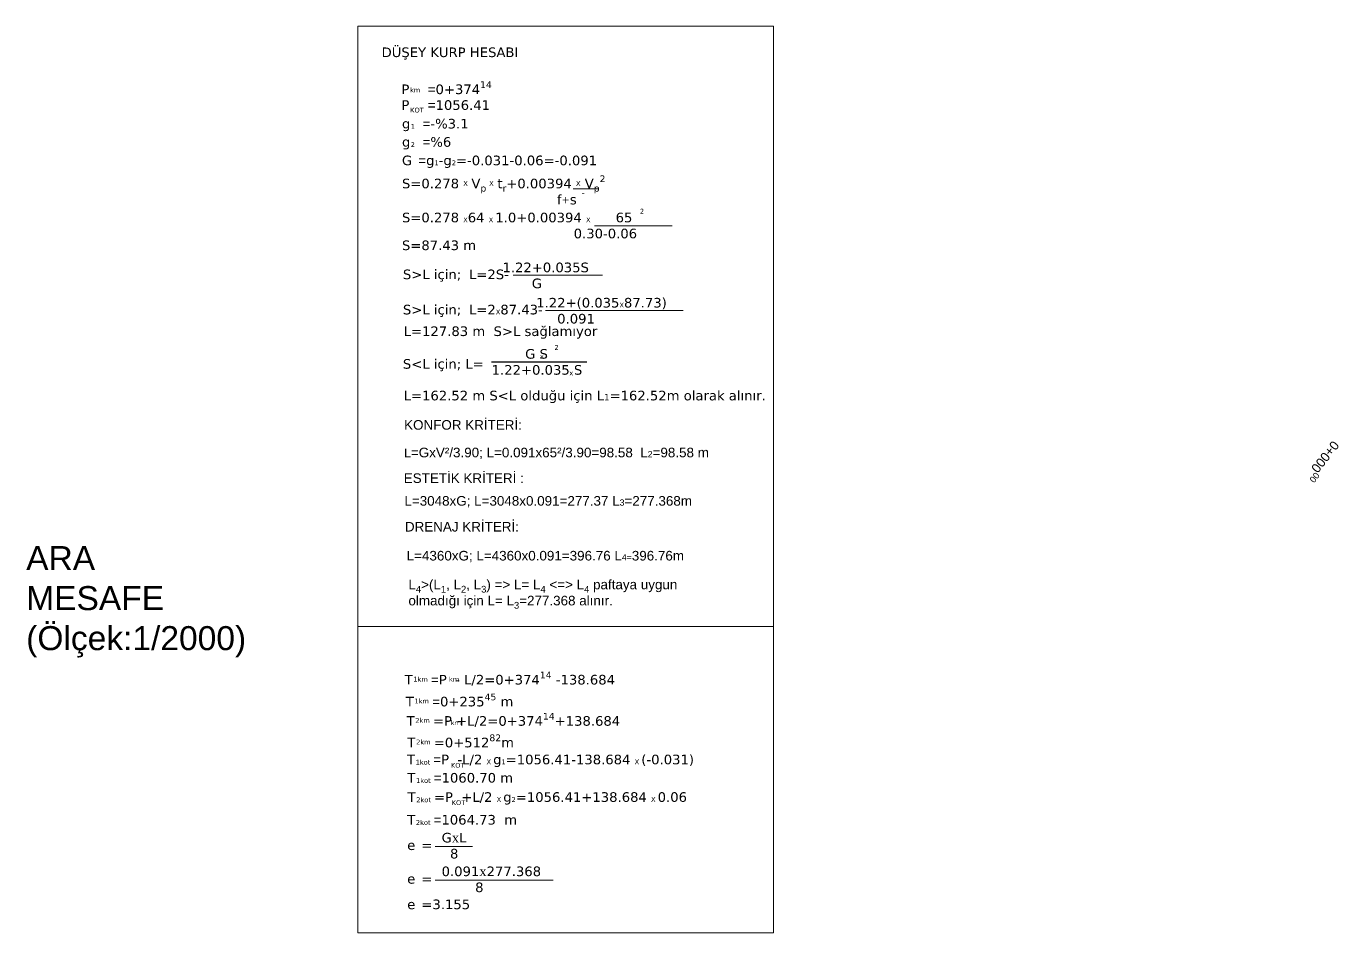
# Model space of a CAD drawing. Header units: millimetres. Extents: x 19067981 to 38137102, y 2652003 to 2652615.
# Drawn here: x 19068367.76 to 19068395.09, y 2652319.11 to 2652337.99 of the extents above; entities that cross this region are included whole.
import ezdxf

# ---------------------------------------------------------------- set-up
doc = ezdxf.new("R2010")
doc.units = ezdxf.units.MM
for name, color, linetype in [('düşey kurp', 92, 'Continuous'), ('en kesitler', 7, 'Continuous'), ('kurp', 94, 'Continuous')]:
    doc.layers.add(name, color=color, linetype=linetype)
doc.layers.add('düşey kurp hesabı', color=7, linetype='Continuous', lineweight=30)
doc.styles.get("Standard").update_dxf_attribs({"font": 'arial.ttf'})

msp = doc.modelspace()

# ---------------------------------------------------------------- linework, layer by layer
msp.add_line((19068377.455, 2652330.998), (19068379.436, 2652330.998))
at = {"layer": 'düşey kurp hesabı', "linetype": 'ByBlock', "lineweight": 5}
for p, q in [((19068379.153, 2652334.605), (19068379.67, 2652334.605)), ((19068379.599, 2652333.829), (19068381.214, 2652333.829))]:
    msp.add_line(p, q, dxfattribs=at)
at = {"layer": 'düşey kurp hesabı', "color": 0, "linetype": 'ByBlock', "lineweight": 5}
for p, q in [((19068377.901, 2652332.801), (19068379.762, 2652332.801)), ((19068378.578, 2652332.067), (19068381.445, 2652332.067))]:
    msp.add_line(p, q, dxfattribs=at)
at = {"layer": 'düşey kurp hesabı', "color": 0, "linetype": 'ByBlock', "lineweight": 5, "ltscale": 2}
for p, q in [((19068376.276, 2652320.906), (19068377.053, 2652320.906)), ((19068376.276, 2652320.205), (19068378.738, 2652320.205))]:
    msp.add_line(p, q, dxfattribs=at)
at = {"layer": 'en kesitler', "color": 3, "lineweight": 20}
for p, q in [((19068374.665, 2652337.988), (19068383.322, 2652337.988)), ((19068374.665, 2652324.309), (19068374.665, 2652337.988)), ((19068383.322, 2652337.988), (19068383.322, 2652324.309)), ((19068374.665, 2652325.487), (19068374.665, 2652319.11)), ((19068383.322, 2652325.487), (19068374.665, 2652325.487)), ((19068383.322, 2652319.11), (19068383.322, 2652325.487)), ((19068374.665, 2652319.11), (19068383.322, 2652319.11))]:
    msp.add_line(p, q, dxfattribs=at)

# ---------------------------------------------------------------- texts
at = {"attachment_point": 1}
for s, insert, char_height, width in [('{\\fVerdana|b0|i0|c162|p34;S<L için; L=}', (19068375.606, 2652331.056), 0.2, 7.22012), ('{\\fVerdana|b0|i0|c162|p34;        G S\\P1.22+0.035 S}', (19068377.455, 2652331.265), 0.2, 3.09069), ('{\\fVerdana|b0|i0|c162|p34;x}', (19068378.46, 2652331.163), 0.1, 1.46029), ('{\\fVerdana|b0|i0|c162|p34;x}', (19068379.072, 2652330.817), 0.1, 1.46029)]:
    msp.add_mtext(s, dxfattribs=dict(at, insert=insert, char_height=char_height, width=width))
at = {"layer": 'düşey kurp', "lineweight": 5, "ltscale": 5, "insert": (19068367.762, 2652327.162), "char_height": 0.5, "attachment_point": 1}
msp.add_mtext_dynamic_manual_height_columns('ARA MESAFE\\P(Ölçek:1/2000)', width=1.52225, gutter_width=12.5, heights=[0], dxfattribs=at)
at = {"layer": 'düşey kurp hesabı', "color": 0, "lineweight": 5, "attachment_point": 1}
for s, insert, char_height, width in [('{\\fVerdana|b0|i0|c162|p34;DÜŞEY KURP HESABI}', (19068375.162, 2652337.546), 0.2, 4.77531), ('\\A1;{\\fVerdana|b0|i0|c162|p34;P\\fISOCPEUR|b0|i0|c0|p34;  \\fISOCPEUR|b0|i0|c162|p34; }={\\fVerdana|b0|i0|c162|p34;0+374\\H0.7x;\\S14^ ;}', (19068375.576, 2652336.843), 0.2, 4.77531), ('{\\fVerdana|b0|i0|c162|p34;km }', (19068375.756, 2652336.711), 0.1, 4.77531), ('{\\fVerdana|b0|i0|c162|p34;P\\fISOCPEUR|b0|i0|c0|p34;  \\fISOCPEUR|b0|i0|c162|p34; }={\\fVerdana|b0|i0|c162|p34;1056.41}', (19068375.576, 2652336.447), 0.2, 4.77531), ('{\\fVerdana|b0|i0|c162|p34;KOT }', (19068375.758, 2652336.292), 0.1, 4.77531), ('{\\fVerdana|b0|i0|c162|p34;g\\fISOCPEUR|b0|i0|c0|p34;  }={\\fVerdana|b0|i0|c162|p34;-%3.1}', (19068375.587, 2652336.059), 0.2, 4.77531), ('{\\fVerdana|b0|i0|c162|p34;1 }', (19068375.769, 2652335.952), 0.1, 4.77531), ('{\\fVerdana|b0|i0|c162|p34;g\\fISOCPEUR|b0|i0|c0|p34;  }={\\fVerdana|b0|i0|c162|p34;%6}', (19068375.587, 2652335.679), 0.2, 4.77531), ('{\\fVerdana|b0|i0|c162|p34;2 }', (19068375.769, 2652335.573), 0.1, 4.77531), ('{\\fVerdana|b0|i0|c162|p34;G\\fISOCPEUR|b0|i0|c0|p34; }={\\fVerdana|b0|i0|c162|p34;g\\H0.5x;1\\H2x;-g\\H0.5x;2\\H2x;=-0.031-0.06=-0.091}', (19068375.587, 2652335.294), 0.2, 5.02299), ('\\A1;{\\fVerdana|b0|i0|c162|p34;S=0.278 \\H0.5x;\\C7;X\\fTimes New Roman|b0|i0|c162|p18;\\H2x;\\C0; \\fVerdana|b0|i0|c162|p34;V\\H0.7x;\\S^ p ;\\H0.71429x;\\C7;X\\fTimes New Roman|b0|i0|c162|p18;\\H2x;\\C0; \\fVerdana|b0|i0|c162|p34;t\\H0.7x;\\S^ r;\\H1.4286x;+0.00394 \\H0.5x;\\C7;X\\H2x;\\C0; V\\H0.7x;\\S^ p;\\S2^ ;\\H1.4286x;\\P                                     f\\H0.75x;+\\H1.333x;s }', (19068375.587, 2652334.881), 0.2, 4.77531), ('{\\fVerdana|b0|i0|c162|p34;S=0.278 \\H0.5x;\\C7;X\\H2x;64\\C0; \\H0.5x;\\C7;X \\H2x;\\C0;1.0+0.00394 \\H0.5x;\\C7;X            \\H2x;65\\C0;\\P                                         0.30-0.06 }', (19068375.587, 2652334.105), 0.2, 6.15129), ('{\\fVerdana|b0|i0|c162|p34;S=87.43 m }', (19068375.587, 2652333.526), 0.2, 4.77531), ('{\\fVerdana|b0|i0|c162|p34;                        1.22+0.035S\\P                               G\\fISOCPEUR|b0|i0|c0|p34; }', (19068375.587, 2652333.066), 0.2, 4.77531), ('{\\fVerdana|b0|i0|c162|p34;S>L için;}', (19068375.607, 2652332.921), 0.2, 4.77531), ('{\\fVerdana|b0|i0|c162|p34;L=2S-}', (19068376.984, 2652332.921), 0.2, 4.77531), ('{\\fVerdana|b0|i0|c162|p34;S>L için;}', (19068375.607, 2652332.187), 0.2, 4.77531), ('{\\fVerdana|b0|i0|c162|p34;L=2\\H0.5x;\\C7;X\\H2x;\\C0;87.43-}', (19068376.984, 2652332.187), 0.2, 4.77531), ('{\\fVerdana|b0|i0|c162|p34;                            1.22+(0.035\\H0.5x;\\C7;X\\H2x;\\C0;87.73)\\P                                 0.091\\fISOCPEUR|b0|i0|c0|p34; }', (19068375.941, 2652332.331), 0.2, 5.55508), ('{\\fVerdana|b0|i0|c162|p34;L=127.83 m  S>L sağlamıyor}', (19068375.623, 2652331.737), 0.2, 5.00539), ('{\\fVerdana|b0|i0|c162|p34;L=162.52 m S<L olduğu için L\\H0.65x;1\\H1.5385x;=162.52m olarak alınır.}', (19068375.623, 2652330.397), 0.2, 7.25308), ('\\A1;{\\fVerdana|b0|i0|c162|p34;T\\fISOCPEUR|b0|i0|c0|p34;  \\fISOCPEUR|b0|i0|c162|p34; }={\\fVerdana|b0|i0|c162|p34;P  - L/2=0+374\\H0.7x;\\S14^ ;\\H1.4286x; -138.684}', (19068375.642, 2652324.548), 0.2, 4.77531), ('{\\fVerdana|b0|i0|c162|p34;1km }', (19068375.824, 2652324.441), 0.1, 4.77531), ('{\\fVerdana|b0|i0|c162|p34;km }', (19068376.566, 2652324.441), 0.1, 4.77531), ('\\A1;{\\fVerdana|b0|i0|c162|p34;T\\fISOCPEUR|b0|i0|c0|p34;  \\fISOCPEUR|b0|i0|c162|p34; }={\\fVerdana|b0|i0|c162|p34;0+235\\H0.7x;\\S45^ ;\\H1.4286x; m}', (19068375.667, 2652324.092), 0.2, 4.77531), ('{\\fVerdana|b0|i0|c162|p34;1km }', (19068375.849, 2652323.985), 0.1, 4.77531), ('\\A1;\\pt3.4;{\\fVerdana|b0|i0|c162|p34;T\\fISOCPEUR|b0|i0|c0|p34; \\fISOCPEUR|b0|i0|c162|p34;  \\fVerdana|b0|i0|c162|p34;=P +L/2=0+374\\H0.7x;\\S14^ ;\\H1.4286x;+138.684}', (19068375.683, 2652323.689), 0.2, 4.77531), ('{\\fVerdana|b0|i0|c162|p34;2km }', (19068375.865, 2652323.582), 0.1, 4.77531), ('{\\fVerdana|b0|i0|c162|p34;km }', (19068376.604, 2652323.534), 0.1, 4.77531), ('\\A1;{\\fVerdana|b0|i0|c162|p34;T\\fISOCPEUR|b0|i0|c0|p34; \\fISOCPEUR|b0|i0|c162|p34;  \\fVerdana|b0|i0|c162|p34;=0+512\\H0.7x;\\S82^ ;\\H1.4286x;m}', (19068375.7, 2652323.239), 0.2, 4.77531), ('{\\fVerdana|b0|i0|c162|p34;2km }', (19068375.883, 2652323.132), 0.1, 4.77531), ('{\\fVerdana|b0|i0|c162|p34;T\\fISOCPEUR|b0|i0|c0|p34;  \\fISOCPEUR|b0|i0|c162|p34; }={\\fVerdana|b0|i0|c162|p34;P  -L/2 \\H0.5x;X \\H2x;g\\H0.5x;1\\H2x;=1056.41-138.684 \\H0.5x;X \\H2x;(-0.031)}', (19068375.69, 2652322.818), 0.2, 6.83348), ('{\\fVerdana|b0|i0|c162|p34;1kot }', (19068375.872, 2652322.712), 0.1, 4.77531), ('{\\fVerdana|b0|i0|c162|p34;KOT }', (19068376.607, 2652322.646), 0.1, 4.77531), ('{\\fVerdana|b0|i0|c162|p34;T\\fISOCPEUR|b0|i0|c0|p34;  \\fISOCPEUR|b0|i0|c162|p34; }={\\fVerdana|b0|i0|c162|p34;1060.70 m}', (19068375.699, 2652322.437), 0.2, 4.77531), ('{\\fVerdana|b0|i0|c162|p34;1kot }', (19068375.881, 2652322.33), 0.1, 4.77531), ('{\\fVerdana|b0|i0|c162|p34;T\\fISOCPEUR|b0|i0|c0|p34;  \\fISOCPEUR|b0|i0|c162|p34; \\fVerdana|b0|i0|c162|p34;=P  +L/2 \\H0.5x;X \\H2x;g\\H0.5x;2\\H2x;=1056.41+138.684 \\H0.5x;X \\H2x;0.06}', (19068375.703, 2652322.036), 0.2, 6.44672), ('{\\fVerdana|b0|i0|c162|p34;2kot }', (19068375.886, 2652321.929), 0.1, 4.77531), ('{\\fVerdana|b0|i0|c162|p34;KOT }', (19068376.623, 2652321.87), 0.1, 4.77531), ('{\\fVerdana|b0|i0|c162|p34;T\\fISOCPEUR|b0|i0|c0|p34;  \\fISOCPEUR|b0|i0|c162|p34; }={\\fVerdana|b0|i0|c162|p34;1064.73  m}', (19068375.696, 2652321.563), 0.2, 4.77531), ('{\\fVerdana|b0|i0|c162|p34;2kot }', (19068375.878, 2652321.457), 0.1, 4.77531), ('{\\fVerdana|b0|i0|c162|p34;e\\fISOCPEUR|b0|i0|c0|p34; \\fVerdana|b0|i0|c162|p34;=}', (19068375.696, 2652321.033), 0.2, 4.77531), ('{\\fVerdana|b0|i0|c162|p34;G\\fTimes New Roman|b0|i0|c162|p18;x\\fVerdana|b0|i0|c162|p34;L\\P  8}', (19068376.413, 2652321.19), 0.2, 4.77531), ('{\\fVerdana|b0|i0|c162|p34;0.091\\fTimes New Roman|b0|i0|c162|p18;x\\fVerdana|b0|i0|c162|p34;277.368\\P        8}', (19068376.413, 2652320.489), 0.2, 4.77531), ('{\\fVerdana|b0|i0|c162|p34;e\\fISOCPEUR|b0|i0|c0|p34; \\fVerdana|b0|i0|c162|p34;=}', (19068375.696, 2652320.332), 0.2, 4.77531), ('{\\fVerdana|b0|i0|c162|p34;e\\fISOCPEUR|b0|i0|c0|p34; \\fVerdana|b0|i0|c162|p34;=3.155}', (19068375.696, 2652319.801), 0.2, 4.77531)]:
    msp.add_mtext(s, dxfattribs=dict(at, insert=insert, char_height=char_height, width=width))
at = {"layer": 'düşey kurp hesabı', "linetype": 'ByBlock', "lineweight": 5, "width": 0.36703, "attachment_point": 1}
for s, insert, char_height in [('{\\fVerdana|b0|i0|c162|p34;-}', (19068379.323, 2652334.6), 0.15), ('{\\fVerdana|b0|i0|c162|p34;2}', (19068380.541, 2652334.187), 0.1), ('{\\fVerdana|b0|i0|c162|p34;2}', (19068378.763, 2652331.349), 0.1)]:
    msp.add_mtext(s, dxfattribs=dict(at, insert=insert, char_height=char_height))
at = {"layer": 'en kesitler', "color": 3, "lineweight": 100, "attachment_point": 1}
for s, width, insert, char_height in [('KONFOR KRİTERİ:', 2.78103, (19068375.632, 2652329.786), 0.2), ('L{\\H1.0984x;=GxV²/3.90; L=0.091x65²/3.90=98.58  L\\H0.64999x;2\\H1.5385x;=98.58 m}', 6.56357, (19068375.632, 2652329.211), 0.18209), ('ESTETİK KRİTERİ :', 5.05802, (19068375.625, 2652328.677), 0.2), ('L=3048xG; L=3048x0.091=277.37 L{\\H0.65x;3}=277.368m', 5.97515, (19068375.638, 2652328.204), 0.2), ('DRENAJ KRİTERİ:', 4.16852, (19068375.648, 2652327.665), 0.2), ('L=4360xG; L=4360x0.091=396.76 L{\\H0.65x;4=}396.76m', 6.02519, (19068375.685, 2652327.062), 0.2), ('\\A1;L{\\H0.7x;\\S^ 4;}>(L{\\H0.7x;\\S^ 1;}, L{\\H0.7x;\\S^ 2;}, L{\\H0.7x;\\S^ 3;}) => L= L{\\H0.7x;\\S^ 4;} <=> L{\\H0.7x;\\S^ 4;} paftaya uygun olmadığı için L= L{\\H0.7x;\\S^ 3;}=277.368 alınır.', 6.02519, (19068375.722, 2652326.462), 0.2)]:
    msp.add_mtext_dynamic_manual_height_columns(s, width=width, gutter_width=0.91, heights=[0], dxfattribs=dict(at, insert=insert, char_height=char_height))
at = {"layer": 'kurp', "color": 0, "lineweight": 0, "ltscale": 0.2, "insert": (19068394.773, 2652328.921), "char_height": 0.19, "attachment_point": 5, "rotation": 231.836}
msp.add_mtext('\\A1;0+000{\\H0.7x;\\S00^ ;}', dxfattribs=at)

doc.saveas('drawing.dxf')
